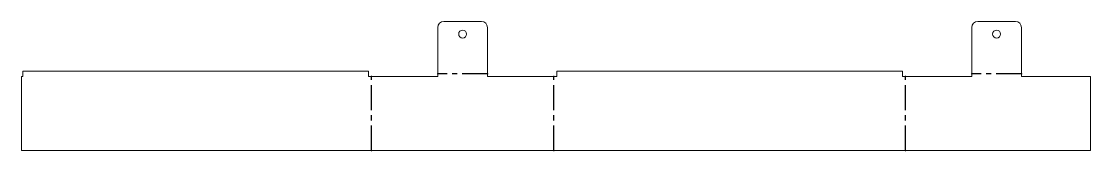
# Model space of a CAD drawing. Header units: millimetres. Extents: x -175 to 364, y 0 to 65.
import ezdxf

# ---------------------------------------------------------------- set-up
doc = ezdxf.new("R2010")
doc.units = ezdxf.units.MM
doc.header["$PDSIZE"] = -1
doc.linetypes.add('CENTERX2', pattern=[20.32, 12.7, -2.54, 2.54, -2.54])

msp = doc.modelspace()

# ---------------------------------------------------------------- linework, layer by layer
at = {"color": 7, "linetype": 'Continuous', "lineweight": 15}
for p, q in [((37.86, 65.07), (56.86, 65.07)), ((306.94, 65.07), (325.94, 65.07)), ((34.86, 62.07), (34.86, 37.26)), ((59.86, 37.26), (59.86, 62.07)), ((303.94, 37.26), (303.94, 62.07)), ((328.94, 62.07), (328.94, 37.26)), ((-174.32, 40), (-174.32, 37.26)), ((-0.04, 40), (-174.32, 40)), ((-0.04, 37.26), (-0.04, 40)), ((94.76, 37.26), (94.76, 40)), ((269.04, 40), (94.76, 40)), ((269.04, 40), (269.04, 37.26)), ((-175, 37.26), (-175, 0)), ((-175, 37.26), (-174.32, 37.26)), ((-0.04, 37.26), (34.86, 37.26)), ((59.86, 37.26), (94.76, 37.26)), ((303.94, 37.26), (269.04, 37.26)), ((328.94, 37.26), (363.81, 37.26)), ((363.81, 0), (363.81, 37.26)), ((-175, 0), (363.81, 0))]:
    msp.add_line(p, q, dxfattribs=at)
at = {"color": 7, "linetype": 'CENTERX2'}
for p, q in [((59.86, 38.63), (34.86, 38.63)), ((328.94, 38.63), (303.94, 38.63)), ((1.36, 0), (1.36, 37.26)), ((93.36, 0), (93.36, 37.26)), ((270.45, 0), (270.45, 37.26))]:
    msp.add_line(p, q, dxfattribs=at)
at = {"color": 7, "linetype": 'Continuous', "lineweight": 15}
for centre in [(47.36, 58.67), (316.44, 58.67)]:
    msp.add_circle(centre, 2, dxfattribs=at)
for centre, start, end in [((37.86, 62.07), 90, 180), ((56.86, 62.07), 0, 90), ((306.94, 62.07), 90, 180), ((325.94, 62.07), 0, 90)]:
    msp.add_arc(centre, 3, start, end, dxfattribs=at)
at = {"color": 7, "linetype": 'Continuous'}
for p in [(34.86, 38.63), (59.86, 38.63), (303.94, 38.63), (328.94, 38.63), (1.36, 37.26), (93.36, 37.26), (270.45, 37.26), (1.36, 0), (93.36, 0), (270.45, 0)]:
    msp.add_point(p, dxfattribs=at)

doc.saveas('drawing.dxf')
